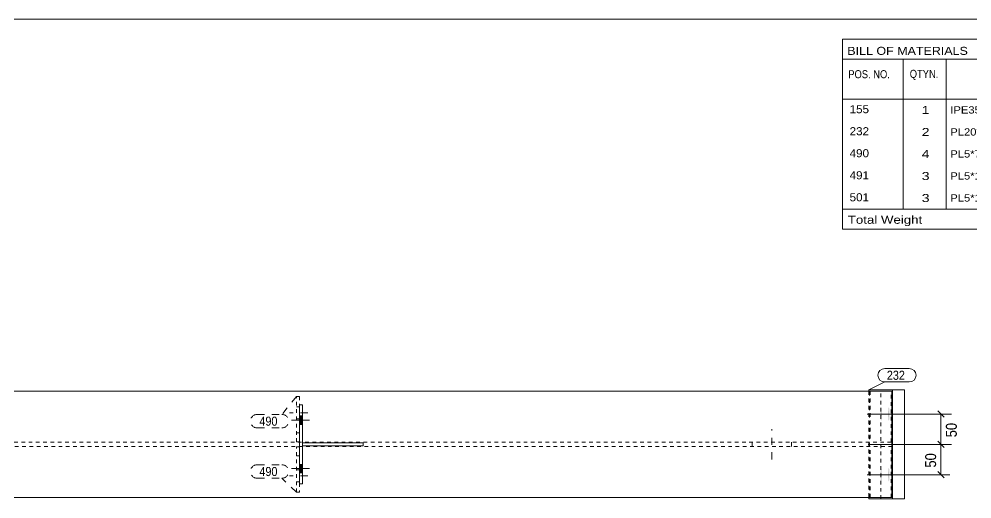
# Model space of a CAD drawing. Header units: millimetres. Extents: x 2 to 825, y 1 to 579.
# Drawn here: x 413.7 to 675.5, y 447.1 to 579 of the extents above; entities that cross this region are included whole.
import ezdxf

# ---------------------------------------------------------------- set-up
doc = ezdxf.new("R2010")
doc.units = ezdxf.units.MM
for name, pattern in [('XKITLINE00', [0]), ('XKITLINE01', [4, 1, -1, 1, -1]), ('XKITLINE02', [4, 2, -2])]:
    doc.linetypes.add(name, pattern=pattern)
for name, color, linetype, lineweight in [('Bolt', 3, 'Continuous', 0), ('Dimensions', 7, 'Continuous', 0), ('DrawingSheet', 5, 'Continuous', 0), ('OtherObjectType', 7, 'Continuous', 0), ('Part', 2, 'Continuous', 0), ('PartMark', 7, 'Continuous', 0)]:
    doc.layers.add(name, color=color, linetype=linetype, lineweight=lineweight)
doc.styles.add('ARIAL', font='ARIAL.TTF')
doc.styles.add('ARIAL_NARROW', font='ARIALN.TTF')

# ---------------------------------------------------------------- blocks, each defined once
blk = doc.blocks.new('*A25')
at = {"layer": 'Bolt', "color": 3, "linetype": 'XKITLINE02', "lineweight": 0}
for p, q in [((620.56, 457.94), (620.56, 466.27)), ((615.14, 461.52), (615.14, 462.69)), ((625.97, 461.52), (625.97, 462.69))]:
    blk.add_line(p, q, dxfattribs=at)
blk = doc.blocks.new('*A26')
at = {"layer": 'Bolt'}
for points in [[(490.75, 469.94), (491.58, 469.94), (491.58, 467.61), (490.75, 467.61)], [(490.75, 469.94), (491.58, 469.94), (491.58, 467.61), (490.75, 467.61)], [(490.75, 456.61), (491.58, 456.61), (491.58, 454.27), (490.75, 454.27)], [(490.75, 456.61), (491.58, 456.61), (491.58, 454.27), (490.75, 454.27)]]:
    blk.add_hatch(color=3, dxfattribs=at).paths.add_polyline_path(points, flags=17)
at = {"layer": 'Bolt', "color": 3, "linetype": 'XKITLINE00', "lineweight": 0}
for p, q in [((493.52, 468.77), (488.52, 468.77)), ((493.52, 468.77), (488.52, 468.77)), ((491.58, 469.94), (490.75, 469.94)), ((491.58, 469.94), (490.75, 469.94)), ((491.58, 467.61), (490.75, 467.61)), ((491.58, 467.61), (490.75, 467.61)), ((491.58, 456.61), (490.75, 456.61)), ((491.58, 456.61), (490.75, 456.61)), ((493.52, 455.44), (488.52, 455.44)), ((493.52, 455.44), (488.52, 455.44)), ((491.58, 454.27), (490.75, 454.27)), ((491.58, 454.27), (490.75, 454.27))]:
    blk.add_line(p, q, dxfattribs=at)
blk = doc.blocks.new('*A30')
at = {"layer": 'Bolt', "color": 3, "linetype": 'XKITLINE02', "lineweight": 0}
for p, q in [((490.75, 472.41), (489.92, 472.41)), ((493, 470.77), (488, 470.77)), ((490.75, 469.14), (489.92, 469.14))]:
    blk.add_line(p, q, dxfattribs=at)
blk = doc.blocks.new('*A31')
at = {"layer": 'Bolt', "color": 3, "linetype": 'XKITLINE02', "lineweight": 0}
for p, q in [((493, 453.44), (488, 453.44)), ((490.75, 455.08), (489.92, 455.08)), ((490.75, 451.8), (489.92, 451.8))]:
    blk.add_line(p, q, dxfattribs=at)
blk = doc.blocks.new('*A33')
at = {"layer": 'Bolt'}
for points in [[(650.75, 470.4), (650.75, 470.35), (650.75, 470.31), (650.75, 470.26), (650.75, 470.22), (650.75, 470.17), (650.75, 470.13), (650.75, 470.08), (650.75, 470.04), (650.75, 470), (650.75, 469.95), (650.74, 469.91), (650.74, 469.87), (650.74, 469.82), (650.74, 469.78), (650.74, 469.74), (650.74, 469.7), (650.73, 469.66), (650.73, 469.62), (650.73, 469.58), (650.73, 469.54), (650.73, 469.5), (650.72, 469.46), (650.72, 469.42), (650.72, 469.39), (650.72, 469.35), (650.71, 469.31), (650.71, 469.28), (650.71, 469.24), (650.7, 469.21), (650.7, 469.18), (650.7, 469.14), (650.69, 469.11), (650.69, 469.08), (650.69, 469.05), (650.68, 469.02), (650.68, 469), (650.68, 468.97), (650.67, 468.94), (650.67, 468.92), (650.66, 468.89), (650.66, 468.87), (650.66, 468.85), (650.65, 468.82), (650.65, 468.8), (650.64, 468.78), (650.64, 468.76), (650.63, 468.75), (650.63, 468.73), (650.63, 468.71), (650.62, 468.7), (650.62, 468.69), (650.61, 468.67), (650.61, 468.66), (650.6, 468.65), (650.6, 468.64), (650.59, 468.63), (650.59, 468.63), (650.58, 468.62), (650.58, 468.62), (650.57, 468.61), (650.57, 468.61), (650.57, 468.61), (650.56, 468.61), (650.56, 468.61), (650.55, 468.61), (650.55, 468.61), (650.54, 468.62), (650.54, 468.62), (650.53, 468.63), (650.53, 468.63), (650.52, 468.64), (650.52, 468.65), (650.51, 468.66), (650.51, 468.67), (650.5, 468.69), (650.5, 468.7), (650.5, 468.71), (650.49, 468.73), (650.49, 468.75), (650.48, 468.76), (650.48, 468.78), (650.47, 468.8), (650.47, 468.82), (650.47, 468.85), (650.46, 468.87), (650.46, 468.89), (650.45, 468.92), (650.45, 468.94), (650.45, 468.97), (650.44, 469), (650.44, 469.02), (650.44, 469.05), (650.43, 469.08), (650.43, 469.11), (650.42, 469.14), (650.42, 469.18), (650.42, 469.21), (650.42, 469.24), (650.41, 469.28), (650.41, 469.31), (650.41, 469.35), (650.4, 469.39), (650.4, 469.42), (650.4, 469.46), (650.4, 469.5), (650.39, 469.54), (650.39, 469.58), (650.39, 469.62), (650.39, 469.66), (650.38, 469.7), (650.38, 469.74), (650.38, 469.78), (650.38, 469.82), (650.38, 469.87), (650.38, 469.91), (650.38, 469.95), (650.37, 470), (650.37, 470.04), (650.37, 470.08), (650.37, 470.13), (650.37, 470.17), (650.37, 470.22), (650.37, 470.26), (650.37, 470.31), (650.37, 470.35), (650.37, 470.4), (650.37, 470.44), (650.37, 470.49), (650.37, 470.53), (650.37, 470.58), (650.37, 470.62), (650.37, 470.67), (650.37, 470.71), (650.37, 470.75), (650.37, 470.8), (650.37, 470.84), (650.37, 470.89), (650.38, 470.93), (650.38, 470.97), (650.38, 471.02), (650.38, 471.06), (650.38, 471.1), (650.38, 471.14), (650.38, 471.18), (650.39, 471.22), (650.39, 471.27), (650.39, 471.31), (650.39, 471.34), (650.4, 471.38), (650.4, 471.42), (650.4, 471.46), (650.4, 471.5), (650.41, 471.53), (650.41, 471.57), (650.41, 471.6), (650.42, 471.64), (650.42, 471.67), (650.42, 471.71), (650.42, 471.74), (650.43, 471.77), (650.43, 471.8), (650.44, 471.83), (650.44, 471.86), (650.44, 471.89), (650.45, 471.91), (650.45, 471.94), (650.45, 471.97), (650.46, 471.99), (650.46, 472.01), (650.47, 472.04), (650.47, 472.06), (650.47, 472.08), (650.48, 472.1), (650.48, 472.12), (650.49, 472.13), (650.49, 472.15), (650.5, 472.17), (650.5, 472.18), (650.5, 472.2), (650.51, 472.21), (650.51, 472.22), (650.52, 472.23), (650.52, 472.24), (650.53, 472.25), (650.53, 472.25), (650.54, 472.26), (650.54, 472.27), (650.55, 472.27), (650.55, 472.27), (650.56, 472.27), (650.56, 472.27), (650.57, 472.27), (650.57, 472.27), (650.57, 472.27), (650.58, 472.27), (650.58, 472.26), (650.59, 472.25), (650.59, 472.25), (650.6, 472.24), (650.6, 472.23), (650.61, 472.22), (650.61, 472.21), (650.62, 472.2), (650.62, 472.18), (650.63, 472.17), (650.63, 472.15), (650.63, 472.13), (650.64, 472.12), (650.64, 472.1), (650.65, 472.08), (650.65, 472.06), (650.66, 472.04), (650.66, 472.01), (650.66, 471.99), (650.67, 471.97), (650.67, 471.94), (650.68, 471.91), (650.68, 471.89), (650.68, 471.86), (650.69, 471.83), (650.69, 471.8), (650.69, 471.77), (650.7, 471.74), (650.7, 471.71), (650.7, 471.67), (650.71, 471.64), (650.71, 471.6), (650.71, 471.57), (650.72, 471.53), (650.72, 471.5), (650.72, 471.46), (650.72, 471.42), (650.73, 471.38), (650.73, 471.34), (650.73, 471.31), (650.73, 471.27), (650.73, 471.22), (650.74, 471.18), (650.74, 471.14), (650.74, 471.1), (650.74, 471.06), (650.74, 471.02), (650.74, 470.97), (650.75, 470.93), (650.75, 470.89), (650.75, 470.84), (650.75, 470.8), (650.75, 470.75), (650.75, 470.71), (650.75, 470.67), (650.75, 470.62), (650.75, 470.58), (650.75, 470.53), (650.75, 470.49), (650.75, 470.44)], [(652.85, 470.4), (652.85, 470.35), (652.85, 470.31), (652.85, 470.26), (652.85, 470.22), (652.85, 470.17), (652.85, 470.13), (652.85, 470.08), (652.85, 470.04), (652.85, 470), (652.84, 469.95), (652.84, 469.91), (652.84, 469.87), (652.84, 469.82), (652.84, 469.78), (652.84, 469.74), (652.83, 469.7), (652.83, 469.66), (652.83, 469.62), (652.83, 469.58), (652.83, 469.54), (652.82, 469.5), (652.82, 469.46), (652.82, 469.42), (652.82, 469.39), (652.81, 469.35), (652.81, 469.31), (652.81, 469.28), (652.8, 469.24), (652.8, 469.21), (652.8, 469.18), (652.79, 469.14), (652.79, 469.11), (652.79, 469.08), (652.78, 469.05), (652.78, 469.02), (652.78, 469), (652.77, 468.97), (652.77, 468.94), (652.77, 468.92), (652.76, 468.89), (652.76, 468.87), (652.75, 468.85), (652.75, 468.82), (652.75, 468.8), (652.74, 468.78), (652.74, 468.76), (652.73, 468.75), (652.73, 468.73), (652.72, 468.71), (652.72, 468.7), (652.71, 468.69), (652.71, 468.67), (652.71, 468.66), (652.7, 468.65), (652.7, 468.64), (652.69, 468.63), (652.69, 468.63), (652.68, 468.62), (652.68, 468.62), (652.67, 468.61), (652.67, 468.61), (652.66, 468.61), (652.66, 468.61), (652.65, 468.61), (652.65, 468.61), (652.64, 468.61), (652.64, 468.62), (652.64, 468.62), (652.63, 468.63), (652.63, 468.63), (652.62, 468.64), (652.62, 468.65), (652.61, 468.66), (652.61, 468.67), (652.6, 468.69), (652.6, 468.7), (652.59, 468.71), (652.59, 468.73), (652.59, 468.75), (652.58, 468.76), (652.58, 468.78), (652.57, 468.8), (652.57, 468.82), (652.56, 468.85), (652.56, 468.87), (652.56, 468.89), (652.55, 468.92), (652.55, 468.94), (652.54, 468.97), (652.54, 469), (652.54, 469.02), (652.53, 469.05), (652.53, 469.08), (652.53, 469.11), (652.52, 469.14), (652.52, 469.18), (652.52, 469.21), (652.51, 469.24), (652.51, 469.28), (652.51, 469.31), (652.5, 469.35), (652.5, 469.39), (652.5, 469.42), (652.5, 469.46), (652.49, 469.5), (652.49, 469.54), (652.49, 469.58), (652.49, 469.62), (652.48, 469.66), (652.48, 469.7), (652.48, 469.74), (652.48, 469.78), (652.48, 469.82), (652.48, 469.87), (652.47, 469.91), (652.47, 469.95), (652.47, 470), (652.47, 470.04), (652.47, 470.08), (652.47, 470.13), (652.47, 470.17), (652.47, 470.22), (652.47, 470.26), (652.47, 470.31), (652.47, 470.35), (652.47, 470.4), (652.47, 470.44), (652.47, 470.49), (652.47, 470.53), (652.47, 470.58), (652.47, 470.62), (652.47, 470.67), (652.47, 470.71), (652.47, 470.75), (652.47, 470.8), (652.47, 470.84), (652.47, 470.89), (652.47, 470.93), (652.47, 470.97), (652.48, 471.02), (652.48, 471.06), (652.48, 471.1), (652.48, 471.14), (652.48, 471.18), (652.48, 471.22), (652.49, 471.27), (652.49, 471.31), (652.49, 471.34), (652.49, 471.38), (652.5, 471.42), (652.5, 471.46), (652.5, 471.5), (652.5, 471.53), (652.51, 471.57), (652.51, 471.6), (652.51, 471.64), (652.52, 471.67), (652.52, 471.71), (652.52, 471.74), (652.53, 471.77), (652.53, 471.8), (652.53, 471.83), (652.54, 471.86), (652.54, 471.89), (652.54, 471.91), (652.55, 471.94), (652.55, 471.97), (652.56, 471.99), (652.56, 472.01), (652.56, 472.04), (652.57, 472.06), (652.57, 472.08), (652.58, 472.1), (652.58, 472.12), (652.59, 472.13), (652.59, 472.15), (652.59, 472.17), (652.6, 472.18), (652.6, 472.2), (652.61, 472.21), (652.61, 472.22), (652.62, 472.23), (652.62, 472.24), (652.63, 472.25), (652.63, 472.25), (652.64, 472.26), (652.64, 472.27), (652.64, 472.27), (652.65, 472.27), (652.65, 472.27), (652.66, 472.27), (652.66, 472.27), (652.67, 472.27), (652.67, 472.27), (652.68, 472.27), (652.68, 472.26), (652.69, 472.25), (652.69, 472.25), (652.7, 472.24), (652.7, 472.23), (652.71, 472.22), (652.71, 472.21), (652.71, 472.2), (652.72, 472.18), (652.72, 472.17), (652.73, 472.15), (652.73, 472.13), (652.74, 472.12), (652.74, 472.1), (652.75, 472.08), (652.75, 472.06), (652.75, 472.04), (652.76, 472.01), (652.76, 471.99), (652.77, 471.97), (652.77, 471.94), (652.77, 471.91), (652.78, 471.89), (652.78, 471.86), (652.78, 471.83), (652.79, 471.8), (652.79, 471.77), (652.79, 471.74), (652.8, 471.71), (652.8, 471.67), (652.8, 471.64), (652.81, 471.6), (652.81, 471.57), (652.81, 471.53), (652.82, 471.5), (652.82, 471.46), (652.82, 471.42), (652.82, 471.38), (652.83, 471.34), (652.83, 471.31), (652.83, 471.27), (652.83, 471.22), (652.83, 471.18), (652.84, 471.14), (652.84, 471.1), (652.84, 471.06), (652.84, 471.02), (652.84, 470.97), (652.84, 470.93), (652.85, 470.89), (652.85, 470.84), (652.85, 470.8), (652.85, 470.75), (652.85, 470.71), (652.85, 470.67), (652.85, 470.62), (652.85, 470.58), (652.85, 470.53), (652.85, 470.49), (652.85, 470.44)], [(650.75, 453.73), (650.75, 453.68), (650.75, 453.64), (650.75, 453.59), (650.75, 453.55), (650.75, 453.51), (650.75, 453.46), (650.75, 453.42), (650.75, 453.37), (650.75, 453.33), (650.75, 453.29), (650.74, 453.24), (650.74, 453.2), (650.74, 453.16), (650.74, 453.11), (650.74, 453.07), (650.74, 453.03), (650.73, 452.99), (650.73, 452.95), (650.73, 452.91), (650.73, 452.87), (650.73, 452.83), (650.72, 452.79), (650.72, 452.76), (650.72, 452.72), (650.72, 452.68), (650.71, 452.65), (650.71, 452.61), (650.71, 452.58), (650.7, 452.54), (650.7, 452.51), (650.7, 452.48), (650.69, 452.45), (650.69, 452.42), (650.69, 452.39), (650.68, 452.36), (650.68, 452.33), (650.68, 452.3), (650.67, 452.28), (650.67, 452.25), (650.66, 452.23), (650.66, 452.2), (650.66, 452.18), (650.65, 452.16), (650.65, 452.14), (650.64, 452.12), (650.64, 452.1), (650.63, 452.08), (650.63, 452.06), (650.63, 452.05), (650.62, 452.03), (650.62, 452.02), (650.61, 452.01), (650.61, 452), (650.6, 451.99), (650.6, 451.98), (650.59, 451.97), (650.59, 451.96), (650.58, 451.95), (650.58, 451.95), (650.57, 451.95), (650.57, 451.94), (650.57, 451.94), (650.56, 451.94), (650.56, 451.94), (650.55, 451.94), (650.55, 451.95), (650.54, 451.95), (650.54, 451.95), (650.53, 451.96), (650.53, 451.97), (650.52, 451.98), (650.52, 451.99), (650.51, 452), (650.51, 452.01), (650.5, 452.02), (650.5, 452.03), (650.5, 452.05), (650.49, 452.06), (650.49, 452.08), (650.48, 452.1), (650.48, 452.12), (650.47, 452.14), (650.47, 452.16), (650.47, 452.18), (650.46, 452.2), (650.46, 452.23), (650.45, 452.25), (650.45, 452.28), (650.45, 452.3), (650.44, 452.33), (650.44, 452.36), (650.44, 452.39), (650.43, 452.42), (650.43, 452.45), (650.42, 452.48), (650.42, 452.51), (650.42, 452.54), (650.42, 452.58), (650.41, 452.61), (650.41, 452.65), (650.41, 452.68), (650.4, 452.72), (650.4, 452.76), (650.4, 452.79), (650.4, 452.83), (650.39, 452.87), (650.39, 452.91), (650.39, 452.95), (650.39, 452.99), (650.38, 453.03), (650.38, 453.07), (650.38, 453.11), (650.38, 453.16), (650.38, 453.2), (650.38, 453.24), (650.38, 453.29), (650.37, 453.33), (650.37, 453.37), (650.37, 453.42), (650.37, 453.46), (650.37, 453.51), (650.37, 453.55), (650.37, 453.59), (650.37, 453.64), (650.37, 453.68), (650.37, 453.73), (650.37, 453.77), (650.37, 453.82), (650.37, 453.86), (650.37, 453.91), (650.37, 453.95), (650.37, 454), (650.37, 454.04), (650.37, 454.09), (650.37, 454.13), (650.37, 454.18), (650.37, 454.22), (650.38, 454.26), (650.38, 454.31), (650.38, 454.35), (650.38, 454.39), (650.38, 454.43), (650.38, 454.48), (650.38, 454.52), (650.39, 454.56), (650.39, 454.6), (650.39, 454.64), (650.39, 454.68), (650.4, 454.72), (650.4, 454.76), (650.4, 454.79), (650.4, 454.83), (650.41, 454.87), (650.41, 454.9), (650.41, 454.94), (650.42, 454.97), (650.42, 455.01), (650.42, 455.04), (650.42, 455.07), (650.43, 455.1), (650.43, 455.13), (650.44, 455.16), (650.44, 455.19), (650.44, 455.22), (650.45, 455.25), (650.45, 455.27), (650.45, 455.3), (650.46, 455.32), (650.46, 455.35), (650.47, 455.37), (650.47, 455.39), (650.47, 455.41), (650.48, 455.43), (650.48, 455.45), (650.49, 455.47), (650.49, 455.48), (650.5, 455.5), (650.5, 455.52), (650.5, 455.53), (650.51, 455.54), (650.51, 455.55), (650.52, 455.56), (650.52, 455.57), (650.53, 455.58), (650.53, 455.59), (650.54, 455.59), (650.54, 455.6), (650.55, 455.6), (650.55, 455.61), (650.56, 455.61), (650.56, 455.61), (650.57, 455.61), (650.57, 455.61), (650.57, 455.6), (650.58, 455.6), (650.58, 455.59), (650.59, 455.59), (650.59, 455.58), (650.6, 455.57), (650.6, 455.56), (650.61, 455.55), (650.61, 455.54), (650.62, 455.53), (650.62, 455.52), (650.63, 455.5), (650.63, 455.48), (650.63, 455.47), (650.64, 455.45), (650.64, 455.43), (650.65, 455.41), (650.65, 455.39), (650.66, 455.37), (650.66, 455.35), (650.66, 455.32), (650.67, 455.3), (650.67, 455.27), (650.68, 455.25), (650.68, 455.22), (650.68, 455.19), (650.69, 455.16), (650.69, 455.13), (650.69, 455.1), (650.7, 455.07), (650.7, 455.04), (650.7, 455.01), (650.71, 454.97), (650.71, 454.94), (650.71, 454.9), (650.72, 454.87), (650.72, 454.83), (650.72, 454.79), (650.72, 454.76), (650.73, 454.72), (650.73, 454.68), (650.73, 454.64), (650.73, 454.6), (650.73, 454.56), (650.74, 454.52), (650.74, 454.48), (650.74, 454.43), (650.74, 454.39), (650.74, 454.35), (650.74, 454.31), (650.75, 454.26), (650.75, 454.22), (650.75, 454.18), (650.75, 454.13), (650.75, 454.09), (650.75, 454.04), (650.75, 454), (650.75, 453.95), (650.75, 453.91), (650.75, 453.86), (650.75, 453.82), (650.75, 453.77)], [(652.85, 453.73), (652.85, 453.68), (652.85, 453.64), (652.85, 453.59), (652.85, 453.55), (652.85, 453.51), (652.85, 453.46), (652.85, 453.42), (652.85, 453.37), (652.85, 453.33), (652.84, 453.29), (652.84, 453.24), (652.84, 453.2), (652.84, 453.16), (652.84, 453.11), (652.84, 453.07), (652.83, 453.03), (652.83, 452.99), (652.83, 452.95), (652.83, 452.91), (652.83, 452.87), (652.82, 452.83), (652.82, 452.79), (652.82, 452.76), (652.82, 452.72), (652.81, 452.68), (652.81, 452.65), (652.81, 452.61), (652.8, 452.58), (652.8, 452.54), (652.8, 452.51), (652.79, 452.48), (652.79, 452.45), (652.79, 452.42), (652.78, 452.39), (652.78, 452.36), (652.78, 452.33), (652.77, 452.3), (652.77, 452.28), (652.77, 452.25), (652.76, 452.23), (652.76, 452.2), (652.75, 452.18), (652.75, 452.16), (652.75, 452.14), (652.74, 452.12), (652.74, 452.1), (652.73, 452.08), (652.73, 452.06), (652.72, 452.05), (652.72, 452.03), (652.71, 452.02), (652.71, 452.01), (652.71, 452), (652.7, 451.99), (652.7, 451.98), (652.69, 451.97), (652.69, 451.96), (652.68, 451.95), (652.68, 451.95), (652.67, 451.95), (652.67, 451.94), (652.66, 451.94), (652.66, 451.94), (652.65, 451.94), (652.65, 451.94), (652.64, 451.95), (652.64, 451.95), (652.64, 451.95), (652.63, 451.96), (652.63, 451.97), (652.62, 451.98), (652.62, 451.99), (652.61, 452), (652.61, 452.01), (652.6, 452.02), (652.6, 452.03), (652.59, 452.05), (652.59, 452.06), (652.59, 452.08), (652.58, 452.1), (652.58, 452.12), (652.57, 452.14), (652.57, 452.16), (652.56, 452.18), (652.56, 452.2), (652.56, 452.23), (652.55, 452.25), (652.55, 452.28), (652.54, 452.3), (652.54, 452.33), (652.54, 452.36), (652.53, 452.39), (652.53, 452.42), (652.53, 452.45), (652.52, 452.48), (652.52, 452.51), (652.52, 452.54), (652.51, 452.58), (652.51, 452.61), (652.51, 452.65), (652.5, 452.68), (652.5, 452.72), (652.5, 452.76), (652.5, 452.79), (652.49, 452.83), (652.49, 452.87), (652.49, 452.91), (652.49, 452.95), (652.48, 452.99), (652.48, 453.03), (652.48, 453.07), (652.48, 453.11), (652.48, 453.16), (652.48, 453.2), (652.47, 453.24), (652.47, 453.29), (652.47, 453.33), (652.47, 453.37), (652.47, 453.42), (652.47, 453.46), (652.47, 453.51), (652.47, 453.55), (652.47, 453.59), (652.47, 453.64), (652.47, 453.68), (652.47, 453.73), (652.47, 453.77), (652.47, 453.82), (652.47, 453.86), (652.47, 453.91), (652.47, 453.95), (652.47, 454), (652.47, 454.04), (652.47, 454.09), (652.47, 454.13), (652.47, 454.18), (652.47, 454.22), (652.47, 454.26), (652.47, 454.31), (652.48, 454.35), (652.48, 454.39), (652.48, 454.43), (652.48, 454.48), (652.48, 454.52), (652.48, 454.56), (652.49, 454.6), (652.49, 454.64), (652.49, 454.68), (652.49, 454.72), (652.5, 454.76), (652.5, 454.79), (652.5, 454.83), (652.5, 454.87), (652.51, 454.9), (652.51, 454.94), (652.51, 454.97), (652.52, 455.01), (652.52, 455.04), (652.52, 455.07), (652.53, 455.1), (652.53, 455.13), (652.53, 455.16), (652.54, 455.19), (652.54, 455.22), (652.54, 455.25), (652.55, 455.27), (652.55, 455.3), (652.56, 455.32), (652.56, 455.35), (652.56, 455.37), (652.57, 455.39), (652.57, 455.41), (652.58, 455.43), (652.58, 455.45), (652.59, 455.47), (652.59, 455.48), (652.59, 455.5), (652.6, 455.52), (652.6, 455.53), (652.61, 455.54), (652.61, 455.55), (652.62, 455.56), (652.62, 455.57), (652.63, 455.58), (652.63, 455.59), (652.64, 455.59), (652.64, 455.6), (652.64, 455.6), (652.65, 455.61), (652.65, 455.61), (652.66, 455.61), (652.66, 455.61), (652.67, 455.61), (652.67, 455.6), (652.68, 455.6), (652.68, 455.59), (652.69, 455.59), (652.69, 455.58), (652.7, 455.57), (652.7, 455.56), (652.71, 455.55), (652.71, 455.54), (652.71, 455.53), (652.72, 455.52), (652.72, 455.5), (652.73, 455.48), (652.73, 455.47), (652.74, 455.45), (652.74, 455.43), (652.75, 455.41), (652.75, 455.39), (652.75, 455.37), (652.76, 455.35), (652.76, 455.32), (652.77, 455.3), (652.77, 455.27), (652.77, 455.25), (652.78, 455.22), (652.78, 455.19), (652.78, 455.16), (652.79, 455.13), (652.79, 455.1), (652.79, 455.07), (652.8, 455.04), (652.8, 455.01), (652.8, 454.97), (652.81, 454.94), (652.81, 454.9), (652.81, 454.87), (652.82, 454.83), (652.82, 454.79), (652.82, 454.76), (652.82, 454.72), (652.83, 454.68), (652.83, 454.64), (652.83, 454.6), (652.83, 454.56), (652.83, 454.52), (652.84, 454.48), (652.84, 454.43), (652.84, 454.39), (652.84, 454.35), (652.84, 454.31), (652.84, 454.26), (652.85, 454.22), (652.85, 454.18), (652.85, 454.13), (652.85, 454.09), (652.85, 454.04), (652.85, 454), (652.85, 453.95), (652.85, 453.91), (652.85, 453.86), (652.85, 453.82), (652.85, 453.77)]]:
    blk.add_hatch(color=3, dxfattribs=at).paths.add_polyline_path(points, flags=17)
at = {"layer": 'Bolt', "color": 3, "linetype": 'XKITLINE02', "lineweight": 0}
for p, q in [((656.75, 470.44), (645.98, 470.44)), ((656.75, 453.77), (645.98, 453.77))]:
    blk.add_line(p, q, dxfattribs=at)
at = {"layer": 'Bolt', "color": 3, "linetype": 'XKITLINE00', "lineweight": 0}
for p, q in [((658.85, 470.44), (648.07, 470.44)), ((660.95, 470.44), (650.17, 470.44)), ((658.85, 453.77), (648.07, 453.77)), ((660.95, 453.77), (650.17, 453.77))]:
    blk.add_line(p, q, dxfattribs=at)
blk = doc.blocks.new('*A35')
at = {"layer": 'Part', "color": 2, "linetype": 'XKITLINE00', "lineweight": 0}
for p, q in [((653.53, 476.69), (404.58, 476.69)), ((653.53, 447.52), (653.53, 476.69)), ((653.53, 447.52), (404.58, 447.52))]:
    blk.add_line(p, q, dxfattribs=at)
at = {"layer": 'Part', "color": 7, "linetype": 'XKITLINE01', "lineweight": 0}
for p, q in [((647.38, 447.52), (647.38, 476.69)), ((647.57, 476.69), (647.57, 462.69)), ((653.34, 462.69), (653.34, 476.69)), ((653.34, 462.69), (404.58, 462.69)), ((404.58, 461.52), (653.34, 461.52)), ((647.57, 447.52), (647.57, 461.52)), ((653.34, 447.52), (653.34, 461.52))]:
    blk.add_line(p, q, dxfattribs=at)
blk = doc.blocks.new('*A36')
at = {"layer": 'Part', "color": 2, "linetype": 'XKITLINE00', "lineweight": 0}
for p, q in [((491.58, 472.94), (490.75, 472.94)), ((490.75, 451.27), (490.75, 472.94)), ((491.58, 451.27), (491.58, 472.94)), ((490.75, 451.27), (491.58, 451.27))]:
    blk.add_line(p, q, dxfattribs=at)
blk = doc.blocks.new('*A37')
at = {"layer": 'Part', "color": 2, "linetype": 'XKITLINE00', "lineweight": 0}
for p, q in [((491.58, 462.52), (508.25, 462.52)), ((508.25, 461.69), (491.58, 461.69)), ((508.25, 461.69), (508.25, 462.52))]:
    blk.add_line(p, q, dxfattribs=at)
at = {"layer": 'Part', "color": 7, "linetype": 'XKITLINE01', "lineweight": 0}
blk.add_line((491.58, 461.69), (491.58, 462.52), dxfattribs=at)
blk.add_line((491.58, 461.69), (491.58, 462.52), dxfattribs=at)
blk = doc.blocks.new('*A42')
at = {"layer": 'Part', "color": 7, "linetype": 'XKITLINE01', "lineweight": 0}
for p, q in [((489.92, 462.77), (489.92, 475.27)), ((489.92, 475.27), (490.75, 475.27)), ((490.75, 475.27), (490.75, 462.77)), ((489.92, 465.27), (490.75, 465.27)), ((490.75, 462.77), (489.92, 462.77))]:
    blk.add_line(p, q, dxfattribs=at)
blk = doc.blocks.new('*A43')
at = {"layer": 'Part', "color": 7, "linetype": 'XKITLINE01', "lineweight": 0}
for p, q in [((489.92, 448.94), (489.92, 461.44)), ((489.92, 461.44), (490.75, 461.44)), ((490.75, 461.44), (490.75, 448.94)), ((489.92, 458.94), (490.75, 458.94)), ((490.75, 448.94), (489.92, 448.94))]:
    blk.add_line(p, q, dxfattribs=at)
blk = doc.blocks.new('*A46')
at = {"layer": 'Part', "color": 2, "linetype": 'XKITLINE00', "lineweight": 0}
for p, q in [((647.15, 477.11), (647.15, 476.69)), ((653.71, 477.11), (647.15, 477.11)), ((657.02, 477.11), (653.71, 477.11)), ((653.71, 447.11), (653.71, 477.11)), ((657.02, 477.11), (657.02, 447.11)), ((647.15, 447.11), (647.15, 447.52)), ((657.02, 447.11), (647.15, 447.11))]:
    blk.add_line(p, q, dxfattribs=at)
at = {"layer": 'Part', "color": 7, "linetype": 'XKITLINE01', "lineweight": 0}
for p, q in [((647.15, 476.69), (647.15, 447.52)), ((650.47, 447.11), (650.47, 477.11))]:
    blk.add_line(p, q, dxfattribs=at)
blk = doc.blocks.new('*A56')
at = {"layer": 'DrawingSheet', "color": 5, "linetype": 'XKITLINE00', "lineweight": 0}
blk.add_line((825, 579), (5, 579), dxfattribs=at)
blk = doc.blocks.new('*A62')
at = {"layer": 'OtherObjectType', "color": 7, "linetype": 'XKITLINE00', "lineweight": 0}
for p, q in [((639.98, 573.5), (815.98, 573.5)), ((639.98, 573.5), (639.98, 562.5)), ((682.26, 573.42), (682.26, 567.87)), ((740.85, 568), (740.85, 573.5)), ((783.43, 567.96), (783.43, 573.42)), ((815.98, 568), (815.98, 573.5)), ((639.98, 568), (815.98, 568)), ((656.64, 568), (656.64, 557)), ((668.4, 567.98), (668.4, 557.03)), ((700.12, 567.99), (700.13, 557)), ((717.78, 567.98), (717.78, 557)), ((740.85, 567.98), (740.85, 557)), ((767.43, 568), (767.43, 557)), ((798.42, 568), (798.42, 557)), ((815.98, 568), (815.98, 562.5)), ((639.98, 562.5), (639.98, 557)), ((767.45, 562.52), (798.45, 562.52)), ((783.28, 562.52), (783.28, 557)), ((815.98, 562.5), (815.98, 557)), ((639.98, 557), (815.98, 557)), ((639.98, 557), (639.98, 550.95)), ((656.63, 557), (656.63, 550.95)), ((668.44, 556.99), (668.44, 550.95)), ((700.12, 557), (700.11, 550.95)), ((717.79, 557), (717.79, 550.95)), ((740.87, 557), (740.87, 550.95)), ((767.44, 557), (767.44, 550.95)), ((783.33, 556.95), (783.33, 550.95)), ((798.43, 557), (798.43, 550.95)), ((815.98, 557), (815.98, 550.95)), ((639.98, 550.95), (639.98, 544.9)), ((656.63, 550.95), (656.63, 544.9)), ((668.44, 550.94), (668.44, 544.9)), ((700.12, 550.95), (700.11, 544.9)), ((717.79, 550.95), (717.79, 544.9)), ((740.87, 550.95), (740.87, 544.9)), ((767.44, 550.95), (767.44, 544.9)), ((783.33, 550.9), (783.33, 544.9)), ((798.43, 550.95), (798.43, 544.9)), ((815.98, 550.95), (815.98, 544.9)), ((639.98, 544.9), (639.98, 538.85)), ((656.63, 544.9), (656.63, 538.85)), ((668.44, 544.89), (668.44, 538.85)), ((700.12, 544.9), (700.11, 538.85)), ((717.79, 544.9), (717.79, 538.85)), ((740.87, 544.9), (740.87, 538.85)), ((767.44, 544.9), (767.44, 538.85)), ((783.33, 544.85), (783.33, 538.85)), ((798.43, 544.9), (798.43, 538.85)), ((815.98, 544.9), (815.98, 538.85)), ((639.98, 538.85), (639.98, 532.8)), ((656.63, 538.85), (656.63, 532.8)), ((668.44, 538.84), (668.44, 532.8)), ((700.12, 538.85), (700.11, 532.8)), ((717.79, 538.85), (717.79, 532.8)), ((740.87, 538.85), (740.87, 532.8)), ((767.44, 538.85), (767.44, 532.8)), ((783.33, 538.8), (783.33, 532.8)), ((798.43, 538.85), (798.43, 532.8)), ((815.98, 538.85), (815.98, 532.8)), ((639.98, 532.8), (639.98, 526.75)), ((656.63, 532.8), (656.63, 526.75)), ((668.44, 532.79), (668.44, 526.75)), ((700.12, 532.8), (700.11, 526.75)), ((717.79, 532.8), (717.79, 526.75)), ((740.87, 532.8), (740.87, 526.75)), ((767.44, 532.8), (767.44, 526.75)), ((783.33, 532.75), (783.33, 526.75)), ((798.43, 532.8), (798.43, 526.75)), ((815.98, 532.8), (815.98, 526.75)), ((639.98, 526.75), (815.98, 526.75)), ((639.98, 526.75), (639.98, 521.25)), ((767.44, 526.75), (767.44, 521.25)), ((815.98, 526.75), (815.98, 521.25)), ((639.98, 521.25), (815.98, 521.25))]:
    blk.add_line(p, q, dxfattribs=at)
at = {"layer": 'OtherObjectType', "color": 7, "style": 'ARIAL_NARROW'}
for s, height, width, p in [('BILL OF MATERIALS', 2.2, 1.36, (641.25, 569.16)), ('ASSEMBLY POS.', 2.2, 1.36, (683.3, 569.5)), ('2-R8', 2.2, 1.525501, (716.23, 569.46)), ('No. Required', 2.2, 1.36, (742.39, 569.72)), ('1', 2.2, 1.525501, (767.75, 569.72)), ('POS. NO.', 2.2, 1.02, (784.63, 569.79)), ('155', 2.2, 1.270501, (800.4, 569.69)), ('Profile', 2.2, 1.445, (677.26, 563.25)), ('LENGTH', 2.2, 1.275, (701.54, 564.49)), ('Material', 2.2, 1.445, (722.81, 564.41)), ('UNIT', 2.2, 1.445, (748.52, 564.4)), ('weight  (kg)', 1.98, 1.19, (775.11, 564.39)), ('POS. NO.', 2.2, 1.02, (641.53, 562.74)), ('QTYN.', 2.2, 1.02, (658.42, 562.84)), ('(mm)', 2.2, 1.275, (704.26, 560.86)), ('NOTE', 2.2, 1.445, (802.44, 561.99)), ('weight kg/m', 1.98, 1.19, (745.69, 560.4)), ('QTY.', 1.98, 1.19, (771.68, 559.03)), ('TOTAL', 1.98, 1.19, (785.9, 558.91)), ('155', 2.2, 1.270501, (641.89, 553.12)), ('1', 2.2, 1.525501, (661.71, 552.91)), ('IPE350-J', 1.98, 1.355501, (669.56, 553.04)), ('3597.6', 2.2, 1.355501, (701.59, 553.01)), ('S235JR', 2.2, 1.355501, (719.81, 553.05)), ('49.40', 2.2, 1.525501, (742.62, 552.99)), ('177.72', 2.2, 1.525501, (768.57, 553.07)), ('177.72', 2.2, 1.525501, (784.08, 552.94)), ('232', 2.2, 1.270501, (641.89, 547.07)), ('2', 2.2, 1.525501, (661.71, 546.86)), ('PL20*180', 1.98, 1.355501, (669.56, 546.99)), ('375.0', 2.2, 1.355501, (701.59, 546.96)), ('S235JR', 2.2, 1.355501, (719.81, 547)), ('10.60', 2.2, 1.525501, (742.62, 546.94)), ('10.60', 2.2, 1.525501, (768.57, 547.02)), ('21.19', 2.2, 1.525501, (784.08, 546.89)), ('490', 2.2, 1.270501, (641.89, 541.02)), ('4', 2.2, 1.525501, (661.71, 540.81)), ('PL5*75', 1.98, 1.355501, (669.56, 540.94)), ('75.0', 2.2, 1.355501, (701.59, 540.91)), ('S235JR', 2.2, 1.355501, (719.81, 540.95)), ('0.22', 2.2, 1.525501, (742.62, 540.89)), ('0.22', 2.2, 1.525501, (768.57, 540.97)), ('0.87', 2.2, 1.525501, (784.08, 540.84)), ('491', 2.2, 1.270501, (641.89, 534.97)), ('3', 2.2, 1.525501, (661.71, 534.76)), ('PL5*130', 1.98, 1.355501, (669.56, 534.89)), ('180.0', 2.2, 1.355501, (701.59, 534.86)), ('S235JR', 2.2, 1.355501, (719.81, 534.9)), ('0.92', 2.2, 1.525501, (742.62, 534.84)), ('0.92', 2.2, 1.525501, (768.57, 534.92)), ('2.76', 2.2, 1.525501, (784.08, 534.79)), ('501', 2.2, 1.270501, (641.89, 528.92)), ('3', 2.2, 1.525501, (661.71, 528.71)), ('PL5*100', 1.98, 1.355501, (669.56, 528.84)), ('100.0', 2.2, 1.355501, (701.59, 528.81)), ('S235JR', 2.2, 1.355501, (719.81, 528.85)), ('0.20', 2.2, 1.525501, (742.62, 528.79)), ('0.20', 2.2, 1.525501, (768.57, 528.87)), ('0.59', 2.2, 1.525501, (784.08, 528.74)), ('Total Weight', 2.2, 1.445, (641.4, 522.74)), ('203.1', 2.2, 1.525501, (768.52, 522.89)), ('(kg)', 1.98, 1.19, (792.4, 523.26))]:
    blk.add_text(s, height=height, dxfattribs=dict(at, width=width)).set_placement(p)
blk = doc.blocks.new('*A105')
at = {"layer": 'Dimensions', "color": 7, "linetype": 'XKITLINE00', "lineweight": 0}
for p, q in [((646.98, 462.11), (669.4, 462.11)), ((666.15, 462.96), (667.85, 461.26)), ((667, 453.77), (667, 462.11)), ((646.98, 453.77), (669.4, 453.77)), ((666.15, 454.62), (667.85, 452.93))]:
    blk.add_line(p, q, dxfattribs=at)
at = {"layer": 'Dimensions', "color": 3}
for p in [(667, 462.11), (667, 453.77)]:
    blk.add_point(p, dxfattribs=at)
at = {"layer": 'Dimensions', "color": 3, "style": 'ARIAL', "width": 0.85}
blk.add_text('50', height=3, rotation=90.0002, dxfattribs=at).set_placement((665.65, 455.72))
blk = doc.blocks.new('*A106')
at = {"layer": 'Dimensions', "color": 7, "linetype": 'XKITLINE00', "lineweight": 0}
for p, q in [((666.15, 471.29), (667.85, 469.59)), ((646.98, 470.44), (669.85, 470.44)), ((667, 462.11), (667, 470.44)), ((646.98, 462.11), (669.85, 462.11)), ((666.15, 462.96), (667.85, 461.26))]:
    blk.add_line(p, q, dxfattribs=at)
at = {"layer": 'Dimensions', "color": 3}
for p in [(667, 470.44), (667, 462.11)]:
    blk.add_point(p, dxfattribs=at)
at = {"layer": 'Dimensions', "color": 3, "style": 'ARIAL', "width": 0.85}
blk.add_text('50', height=3, rotation=90.0002, dxfattribs=at).set_placement((671.35, 464.05))
blk = doc.blocks.new('*A113')
at = {"layer": 'PartMark', "color": 7, "linetype": 'XKITLINE00', "lineweight": 0}
for p, q in [((651.53, 482.95), (658.29, 482.95)), ((647.15, 477.11), (651.53, 479.25)), ((651.53, 479.25), (658.29, 479.25))]:
    blk.add_line(p, q, dxfattribs=at)
for centre, start, end in [((651.53, 481.1), 90, 270), ((658.29, 481.1), 270, 90)]:
    blk.add_arc(centre, 1.85, start, end, dxfattribs=at)
at = {"layer": 'PartMark', "color": 3, "style": 'ARIAL', "width": 0.85}
blk.add_text('232', height=2.5, dxfattribs=at).set_placement((652.13, 479.85))
blk = doc.blocks.new('*A114')
at = {"layer": 'PartMark', "color": 7, "linetype": 'XKITLINE02', "lineweight": 0}
for p, q in [((479.13, 456.5), (485.89, 456.5)), ((479.13, 452.8), (485.89, 452.8)), ((489.92, 448.94), (485.89, 452.8))]:
    blk.add_line(p, q, dxfattribs=at)
for centre, start, end in [((479.13, 454.65), 90, 270), ((485.89, 454.65), 270, 90)]:
    blk.add_arc(centre, 1.85, start, end, dxfattribs=at)
at = {"layer": 'PartMark', "color": 3, "style": 'ARIAL', "width": 0.85}
blk.add_text('490', height=2.5, dxfattribs=at).set_placement((479.73, 453.4))
blk = doc.blocks.new('*A115')
at = {"layer": 'PartMark', "color": 7, "linetype": 'XKITLINE02', "lineweight": 0}
for p, q in [((489.92, 475.27), (485.89, 470.33)), ((479.13, 470.33), (485.89, 470.33)), ((479.13, 466.63), (485.89, 466.63))]:
    blk.add_line(p, q, dxfattribs=at)
for centre, start, end in [((479.13, 468.48), 90, 270), ((485.89, 468.48), 270, 90)]:
    blk.add_arc(centre, 1.85, start, end, dxfattribs=at)
at = {"layer": 'PartMark', "color": 3, "style": 'ARIAL', "width": 0.85}
blk.add_text('490', height=2.5, dxfattribs=at).set_placement((479.73, 467.23))

msp = doc.modelspace()

# ---------------------------------------------------------------- block references
at = {"lineweight": 0}
for name in ['*A56', '*A62', '*A113', '*A46', '*A115', '*A42', '*A30', '*A36', '*A33', '*A106', '*A26', '*A25', '*A43', '*A37', '*A105', '*A114', '*A31']:
    msp.add_blockref(name, (0, 0), dxfattribs=at)
at = {"layer": 'Part', "lineweight": 0}
msp.add_blockref('*A35', (0, 0), dxfattribs=at)

doc.saveas('drawing.dxf')
